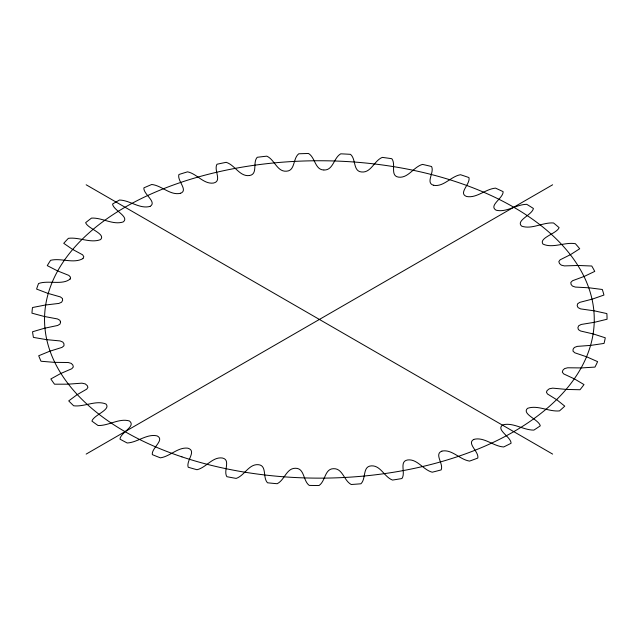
<?xml version="1.0" encoding="UTF-8"?>
<svg xmlns="http://www.w3.org/2000/svg" width="639" height="639" viewBox="0 0 639 639"><rect width="100%" height="100%" fill="white"/><g stroke="black" fill="none" stroke-linecap="round" stroke-linejoin="round"><path stroke-width="0.96" d="M60.553 322.24L59.906 320.323L57.518 318.949L44.131 316.441L31.95 313.166A287.654 166.076 0 0 1 32.485 307.527L45.217 305.043L58.884 303.421L61.568 302.239L62.606 300.45L62.494 298.565L60.433 296.935L47.821 293.333L36.599 289.076A287.654 166.076 0 0 1 38.548 283.532C48.029 280.002 62.782 285.465 70.194 278.931M70.13 279.067L70.498 277.19L68.868 275.409L57.302 270.784L47.27 265.624A287.654 166.076 0 0 1 50.601 260.305C61.08 257.757 73.557 263.963 82.926 258.603M82.974 258.547L83.805 256.718L82.639 254.817L72.359 249.266L63.74 243.323A287.654 166.076 0 0 1 68.373 238.339C79.052 236.885 90.49 243.507 100.531 239.609C106.417 233.906 87.367 228.474 85.658 222.644A287.654 166.076 0 0 1 91.505 218.107C102.176 217.492 112.903 225.319 123.151 221.957C129.989 216.909 113.159 210.215 112.568 204.025A287.654 166.076 0 0 1 119.485 200.031C129.973 200.263 139.701 209.265 150.005 206.405M86.161 454.097L552.631 184.783M150.101 206.365C157.434 202.036 143.208 194.264 143.879 187.866A287.654 166.076 0 0 1 151.731 184.495C161.867 185.542 170.349 195.814 180.621 193.266M473.755 439.432C466.366 443.394 479.146 451.669 477.812 458.059A287.654 166.076 0 0 1 469.553 461.094C459.76 459.601 452.156 449.121 442.06 451.062M473.946 439.352C484.234 436.725 493.356 446.31 503.676 446.965A287.654 166.076 0 0 0 511.088 443.266C511.112 436.78 495.009 429.52 503.053 424.791C513.317 422.275 523.357 430.175 533.877 430.111A287.654 166.076 0 0 0 540.274 425.838C539.012 419.655 521.304 413.992 527.518 408.345C537.687 404.711 548.797 411.939 559.5 410.901A287.654 166.076 0 0 0 564.748 406.132L556.904 399.838L547.479 393.983L546.433 392.202L547.104 390.565L549.276 388.808L552.687 388.137L566.577 389.439L580.004 389.742A287.654 166.076 0 0 0 583.998 384.582L574.645 379.015L563.694 373.911L562.312 372.138L562.895 370.213L564.58 368.599L567.648 367.776L581.594 367.92L594.957 367.09A287.654 166.076 0 0 0 597.609 361.65L586.945 356.921L574.828 352.8L573.007 351.154L573.103 349.206L574.365 347.464L577.193 346.394L591.027 345.356L604.039 343.415A287.654 166.076 0 0 0 605.285 337.807L593.551 334.029L580.619 331.01L578.407 329.62L577.888 327.695L578.654 325.794L581.139 324.468L594.669 322.248L607.05 319.236A287.654 166.076 0 0 0 606.874 313.581L594.31 310.834L580.643 308.901L578.079 307.623L577.193 305.738L577.544 303.868L579.709 302.375L592.441 299.076L603.935 295.058A287.654 166.076 0 0 0 602.329 289.483L589.206 287.814L575.316 287.071L572.424 286.056L571.05 284.347L570.835 282.398L572.544 280.721L584.397 276.344L594.749 271.399A287.654 166.076 0 0 0 591.762 266.016L578.359 265.473L564.421 265.904L561.306 265.145L559.476 263.508L558.821 261.591L560.155 259.801L570.707 254.522L579.701 248.763A287.654 166.076 0 0 0 575.38 243.691C564.7 241.885 552.847 248.651 542.99 244.098C538.389 237.844 556.904 233.634 559.101 227.636A287.654 166.076 0 0 0 553.55 222.979C542.846 222.14 531.888 229.721 521.68 226.158C515.322 220.591 532.399 214.792 533.397 208.458A287.654 166.076 0 0 0 526.728 204.32C516.24 204.416 506.368 212.811 496.088 210.191C488.244 205.486 503.42 198.266 503.125 191.652A287.654 166.076 0 0 0 495.489 188.122C485.4 189.072 476.798 198.386 466.654 196.508C457.764 193.297 470.687 184 468.938 177.57A287.654 166.076 0 0 0 460.495 174.719C450.807 176.404 443.554 187.307 433.442 185.254M180.422 193.337C188.745 190.326 176.803 180.717 178.928 174.511A287.654 166.076 0 0 1 187.554 171.835C196.948 173.76 203.617 184.415 213.482 183.05C222.46 181.156 213.53 170.23 216.972 164.247A287.654 166.076 0 0 1 226.182 162.33C234.936 164.998 239.705 176.867 249.466 175.533M441.853 451.134C433.913 454.185 443.825 463.666 441.166 469.905A287.654 166.076 0 0 1 432.228 472.205C423.202 469.897 417.467 458.866 407.786 459.928C398.736 461.27 406.021 472.812 401.923 478.531A287.654 166.076 0 0 1 392.506 480.065C384.327 477.006 380.692 465.36 371.411 465.863C362.289 466.262 366.291 478.683 360.923 483.779A287.654 166.076 0 0 1 351.218 484.498C343.934 480.712 342.784 468.435 333.694 468.683C324.604 468.595 325.57 481.175 319.037 485.512A287.654 166.076 0 0 1 309.252 485.408C302.974 480.847 304.675 468.099 295.434 468.267C286.416 468.131 284.643 480.137 277.158 483.715A287.654 166.076 0 0 1 267.501 482.788C262.429 477.541 267.294 465.256 258.156 464.665C248.763 464.018 244.585 475.544 236.182 478.411A287.654 166.076 0 0 1 226.861 476.686C223.091 470.831 231.15 459.745 222.292 457.995C212.475 456.653 206.221 467.62 196.98 469.721A287.654 166.076 0 0 1 188.193 467.237C185.933 460.743 197.068 450.902 187.874 448.187C177.93 446.933 170.134 456.438 160.381 457.836A287.654 166.076 0 0 1 152.314 454.625C151.291 448.123 165.325 439.88 157.082 435.886C146.834 433.498 137.513 442.492 127.177 442.987A287.654 166.076 0 0 1 120.004 439.145C120.372 432.523 136.562 426.333 129.366 420.949C119.094 417.938 108.678 425.87 98.063 425.518A287.654 166.076 0 0 1 91.944 421.109C93.462 415.094 111.49 409.687 105.93 404.008C95.866 399.878 84.404 407.115 73.669 405.781A287.654 166.076 0 0 1 68.724 400.901L76.968 394.774L86.752 389.127L87.91 387.362L87.295 385.652L85.283 383.911L81.912 383.168L67.958 384.183L54.515 384.199A287.654 166.076 0 0 1 50.856 378.959L60.553 373.591L71.816 368.727L73.317 366.978L72.854 365.045L71.264 363.399L68.261 362.513L54.307 362.353L41.008 361.243A287.654 166.076 0 0 1 38.707 355.755L49.65 351.258L62.031 347.392L63.948 345.787L63.98 343.83L62.83 342.073L60.074 340.938L46.312 339.613L33.428 337.4A287.654 166.076 0 0 1 32.541 331.769L44.506 328.238L57.726 325.459L60.026 324.029L60.553 322.104M249.697 175.493C258.06 174.008 252.445 162.562 257.205 157.298A287.654 166.076 0 0 1 266.798 156.164C274.65 159.582 277.046 172.003 286.504 171.188C295.362 170.749 292.782 158.416 298.756 153.791A287.654 166.076 0 0 1 308.533 153.488C315.283 157.561 314.955 169.758 323.773 169.998M324.005 169.998C333.278 170.421 333.646 157.777 340.755 153.823A287.654 166.076 0 0 1 350.499 154.342C356.195 159.135 352.84 171.364 361.65 171.979C371.179 172.921 374.198 160.613 382.29 157.386A287.654 166.076 0 0 1 391.811 158.712C396.284 164.239 389.694 176.013 398.728 177.163C408.385 178.233 413.625 166.883 422.491 164.399A287.654 166.076 0 0 1 431.573 166.515C434.656 172.586 425.111 182.898 433.657 185.318M86.161 184.783L552.631 454.097M181.963 456.877A274.866 158.696 0 0 0 594.262 319.444A274.866 158.696 0 0 0 181.963 182.011A274.866 158.696 0 0 0 181.963 456.877"/></g></svg>
